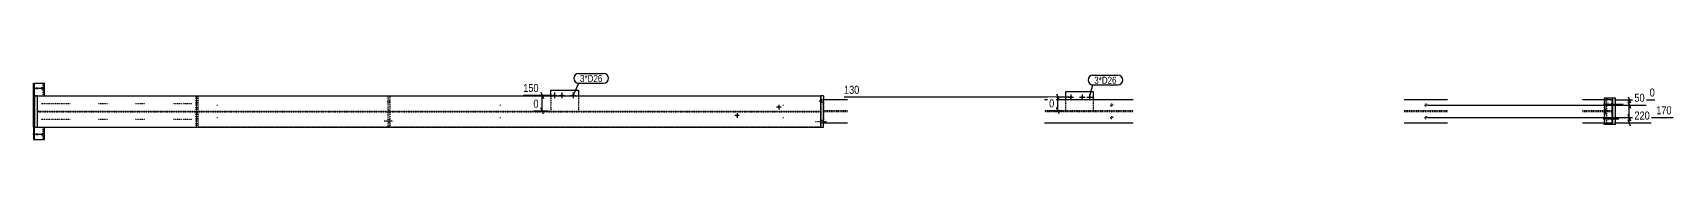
# Model space of a CAD drawing. Header units: millimetres. Extents: x 140 to 69186, y 80 to 5254.
# Drawn here: x 53532 to 69186, y 80 to 713 of the extents above; entities that cross this region are included whole.
import ezdxf

# ---------------------------------------------------------------- set-up
doc = ezdxf.new("R2010")
doc.units = ezdxf.units.MM
doc.linetypes.add('DXK_LINE_DOT2', pattern=[3.9198, 1.9599, -1.9599])
for name, color, linetype in [('MÅLSÆTNING', 7, 'Continuous'), ('STÅL', 7, 'Continuous'), ('TEKST', 7, 'Continuous')]:
    doc.layers.add(name, color=color, linetype=linetype)
doc.styles.add('Arial Narrow', font='ARIALN.TTF', dxfattribs={"height": 0.2})

msp = doc.modelspace()

# ---------------------------------------------------------------- hatches: boundary and pattern name
at = {"layer": 'STÅL', "linetype": 'Continuous'}
for points in [[(53563, 570), (53564, 573), (53564, 575), (53565, 578), (53566, 580), (53568, 581), (53569, 582), (53571, 583), (53573, 583), (53575, 582), (53576, 581), (53578, 580), (53579, 578), (53580, 575), (53580, 573), (53581, 570), (53580, 567), (53580, 565), (53579, 562), (53578, 560), (53576, 559), (53575, 558), (53573, 557), (53571, 557), (53569, 558), (53568, 559), (53566, 560), (53565, 562), (53564, 565), (53564, 567)], [(53610, 570), (53610, 573), (53611, 575), (53611, 578), (53613, 580), (53614, 581), (53616, 582), (53618, 583), (53619, 583), (53621, 582), (53623, 581), (53624, 580), (53625, 578), (53626, 575), (53627, 573), (53627, 570), (53627, 567), (53626, 565), (53625, 562), (53624, 560), (53623, 559), (53621, 558), (53619, 557), (53618, 557), (53616, 558), (53614, 559), (53613, 560), (53611, 562), (53611, 565), (53610, 567)], [(58522, 503, -1), (58496, 503, -1)], [(58592, 503, -1), (58566, 503, -1)], [(58702, 503, -1), (58676, 503, -1)], [(63450, 486, -1), (63424, 486, -1)], [(63560, 486, -1), (63534, 486, -1)], [(63630, 486, -1), (63604, 486, -1)], [(60263, 310, -1), (60241, 310, -1)], [(60663, 390, -1), (60641, 390, -1)], [(68570, 420), (68570, 417), (68570, 413), (68570, 410), (68570, 408), (68569, 406), (68569, 404), (68569, 404), (68568, 404), (68568, 404), (68567, 406), (68567, 408), (68567, 410), (68567, 413), (68566, 417), (68566, 420), (68566, 423), (68567, 427), (68567, 430), (68567, 432), (68567, 434), (68568, 436), (68568, 436), (68569, 436), (68569, 436), (68569, 434), (68570, 432), (68570, 430), (68570, 427), (68570, 423)], [(68598, 420), (68598, 417), (68598, 413), (68598, 410), (68597, 408), (68597, 406), (68597, 404), (68596, 404), (68596, 404), (68596, 404), (68595, 406), (68595, 408), (68594, 410), (68594, 413), (68594, 417), (68594, 420), (68594, 423), (68594, 427), (68594, 430), (68595, 432), (68595, 434), (68596, 436), (68596, 436), (68596, 436), (68597, 436), (68597, 434), (68597, 432), (68598, 430), (68598, 427), (68598, 423)], [(68570, 280), (68570, 277), (68570, 273), (68570, 270), (68570, 268), (68569, 266), (68569, 264), (68569, 264), (68568, 264), (68568, 264), (68567, 266), (68567, 268), (68567, 270), (68567, 273), (68566, 277), (68566, 280), (68566, 283), (68567, 287), (68567, 290), (68567, 292), (68567, 294), (68568, 296), (68568, 296), (68569, 296), (68569, 296), (68569, 294), (68570, 292), (68570, 290), (68570, 287), (68570, 283)], [(68603, 280), (68602, 277), (68602, 273), (68601, 270), (68600, 268), (68599, 266), (68598, 264), (68597, 264), (68595, 264), (68594, 264), (68593, 266), (68592, 268), (68591, 270), (68590, 273), (68590, 277), (68590, 280), (68590, 283), (68590, 287), (68591, 290), (68592, 292), (68593, 294), (68594, 296), (68595, 296), (68597, 296), (68598, 296), (68599, 294), (68600, 292), (68601, 290), (68602, 287), (68602, 283)], [(53563, 130), (53564, 133), (53564, 135), (53565, 138), (53566, 140), (53568, 141), (53569, 142), (53571, 143), (53573, 143), (53575, 142), (53576, 141), (53578, 140), (53579, 138), (53580, 135), (53580, 133), (53581, 130), (53580, 127), (53580, 125), (53579, 122), (53578, 120), (53576, 119), (53575, 118), (53573, 117), (53571, 117), (53569, 118), (53568, 119), (53566, 120), (53565, 122), (53564, 125), (53564, 127)], [(53610, 130), (53610, 133), (53611, 135), (53611, 138), (53613, 140), (53614, 141), (53616, 142), (53618, 143), (53619, 143), (53621, 142), (53623, 141), (53624, 140), (53625, 138), (53626, 135), (53627, 133), (53627, 130), (53627, 127), (53626, 125), (53625, 122), (53624, 120), (53623, 119), (53621, 118), (53619, 117), (53618, 117), (53616, 118), (53614, 119), (53613, 120), (53611, 122), (53611, 125), (53610, 127)]]:
    msp.add_hatch(color=96, dxfattribs=at).paths.add_polyline_path(points)

# ---------------------------------------------------------------- linework, layer by layer
at = {"layer": 'MÅLSÆTNING', "color": 7, "linetype": 'Continuous'}
for p, q in [((58489, 503), (58212, 503)), ((58380, 533), (58404, 473)), ((58392, 353), (58392, 503)), ((63417, 486), (61273, 486)), ((63301, 516), (63325, 456)), ((63313, 356), (63313, 486)), ((68755, 490), (68779, 430)), ((58454, 353), (58309, 353)), ((58404, 323), (58380, 383)), ((63367, 356), (63231, 356)), ((63325, 326), (63301, 386)), ((66846, 410), (68928, 410)), ((68626, 460), (69010, 460)), ((68779, 380), (68755, 440)), ((68755, 440), (68779, 380)), ((68779, 260), (68755, 320)), ((68755, 320), (68779, 260)), ((68767, 410), (68767, 460)), ((68767, 290), (68767, 410)), ((66846, 290), (69185, 290)), ((66846, 290), (69185, 290)), ((68626, 240), (68977, 240)), ((68779, 210), (68755, 270)), ((68767, 240), (68767, 290))]:
    msp.add_line(p, q, dxfattribs=at)
at = {"layer": 'STÅL', "color": 96, "linetype": 'Continuous'}
for p, q in [((53595, 570), (53532, 570)), ((53642, 570), (53578, 570)), ((58483, 503), (58535, 503)), ((58509, 529), (58509, 477)), ((58553, 503), (58605, 503)), ((58579, 529), (58579, 477)), ((58663, 503), (58715, 503)), ((58689, 529), (58689, 477)), ((63411, 486), (63463, 486)), ((63437, 512), (63437, 460)), ((63521, 486), (63573, 486)), ((63547, 512), (63547, 460)), ((63591, 486), (63643, 486)), ((63617, 512), (63617, 460)), ((60252, 332), (60252, 288)), ((60674, 390), (60630, 390)), ((60652, 412), (60652, 368)), ((68549, 420), (68668, 420)), ((68562, 420), (68710, 420)), ((60274, 310), (60230, 310)), ((68665, 280), (68517, 280)), ((68549, 280), (68668, 280)), ((53595, 130), (53532, 130)), ((53642, 130), (53578, 130))]:
    msp.add_line(p, q, dxfattribs=at)
at = {"layer": 'STÅL', "color": 2, "linetype": 'Continuous'}
for p, q in [((53534, 500), (53534, 200)), ((53534, 500), (53575, 500)), ((53538, 500), (53538, 620)), ((53538, 620), (53642, 620)), ((53549, 500), (53549, 620)), ((53552, 200), (53552, 500)), ((53575, 200), (53575, 500)), ((53575, 500), (61051, 500)), ((53642, 500), (53642, 620)), ((61076, 500), (61051, 500)), ((61051, 200), (61051, 500)), ((61076, 500), (61076, 460)), ((68634, 475), (68528, 475)), ((68528, 475), (68528, 460)), ((68609, 225), (68609, 475)), ((68634, 225), (68634, 475)), ((61306, 460), (61076, 460)), ((61076, 240), (61076, 460)), ((64033, 460), (63187, 460)), ((67033, 460), (66619, 460)), ((68606, 460), (68319, 460)), ((68606, 240), (68606, 460)), ((53534, 200), (53575, 200)), ((53538, 200), (53538, 80)), ((53549, 80), (53549, 200)), ((53575, 200), (61051, 200)), ((53642, 80), (53642, 200)), ((61051, 200), (61076, 200)), ((61076, 200), (61076, 240)), ((61076, 240), (61306, 240)), ((63187, 240), (64033, 240)), ((66619, 240), (67033, 240)), ((68319, 240), (68606, 240)), ((68528, 225), (68528, 240)), ((68634, 225), (68528, 225)), ((53538, 80), (53642, 80))]:
    msp.add_line(p, q, dxfattribs=at)
at = {"layer": 'STÅL', "color": 7, "linetype": 'DXK_LINE_DOT2'}
for p, q in [((53575, 500), (53538, 500)), ((53575, 500), (55110, 500)), ((53630, 500), (53630, 620)), ((55092, 200), (55092, 500)), ((55093, 200), (55093, 500)), ((55098, 200), (55098, 500)), ((55110, 200), (55110, 500)), ((55110, 500), (61053, 500)), ((56924, 353), (56924, 493)), ((56924, 493), (56939, 493)), ((56939, 493), (56939, 353)), ((61049, 500), (61049, 200)), ((61051, 500), (61051, 353)), ((61053, 200), (61053, 500)), ((68553, 225), (68553, 475)), ((53575, 353), (61051, 353)), ((53575, 347), (53575, 353)), ((53575, 347), (61051, 347)), ((54131, 347), (54131, 353)), ((54309, 347), (54309, 353)), ((55077, 347), (55077, 353)), ((56924, 361), (56939, 361)), ((56924, 207), (56924, 347)), ((56924, 339), (56939, 339)), ((56939, 347), (56939, 207)), ((59237, 347), (59237, 353)), ((59416, 347), (59416, 353)), ((59537, 347), (59537, 353)), ((59716, 347), (59716, 353)), ((59837, 347), (59837, 353)), ((60016, 353), (60016, 347)), ((61051, 353), (61051, 347)), ((61051, 347), (61051, 200)), ((61076, 460), (61076, 240)), ((61306, 356), (61076, 356)), ((61306, 344), (61076, 344)), ((63387, 356), (63187, 356)), ((64033, 344), (63187, 344)), ((64033, 356), (63652, 356)), ((67033, 356), (66619, 356)), ((67033, 344), (66619, 344)), ((68601, 356), (68319, 356)), ((68601, 344), (68319, 344)), ((68528, 460), (68528, 240)), ((68533, 240), (68533, 460)), ((68535, 460), (68535, 380)), ((68535, 380), (68535, 371)), ((68535, 371), (68536, 363)), ((68536, 337), (68535, 329)), ((68535, 329), (68535, 320)), ((68535, 240), (68535, 320)), ((68536, 363), (68537, 358)), ((68537, 342), (68536, 337)), ((68537, 358), (68538, 356)), ((68538, 344), (68537, 342)), ((68601, 356), (68602, 358)), ((68602, 342), (68601, 344)), ((68602, 358), (68603, 363)), ((68603, 337), (68602, 342)), ((68603, 363), (68604, 371)), ((68604, 329), (68603, 337)), ((68604, 380), (68604, 460)), ((68604, 371), (68604, 380)), ((68604, 320), (68604, 329)), ((68604, 240), (68604, 320)), ((53538, 200), (53642, 200)), ((53575, 200), (55110, 200)), ((53630, 80), (53630, 200)), ((61053, 200), (55110, 200)), ((56939, 207), (56924, 207))]:
    msp.add_line(p, q, dxfattribs=at)
at = {"layer": 'STÅL', "color": 4, "linetype": 'Continuous'}
for p, q in [((58474, 500), (58474, 553)), ((58474, 553), (58739, 553)), ((58739, 553), (58739, 500)), ((63652, 536), (63387, 536)), ((63387, 536), (63387, 460)), ((63652, 536), (63652, 460)), ((63812, 410), (63821, 410)), ((63826, 424), (63826, 415)), ((63826, 396), (63826, 405)), ((63840, 410), (63831, 410)), ((66812, 410), (66821, 410)), ((66826, 424), (66826, 415)), ((66826, 396), (66826, 405)), ((66840, 410), (66831, 410)), ((63812, 290), (63821, 290)), ((63826, 304), (63826, 295)), ((63826, 276), (63826, 285)), ((63840, 290), (63831, 290)), ((66812, 290), (66821, 290)), ((66826, 304), (66826, 295)), ((66826, 276), (66826, 285)), ((66840, 290), (66831, 290))]:
    msp.add_line(p, q, dxfattribs=at)
at = {"layer": 'STÅL', "color": 30, "linetype": 'DXK_LINE_DOT2'}
for p, q in [((58474, 500), (58474, 353)), ((58739, 500), (58739, 353)), ((63387, 460), (63387, 356)), ((63652, 356), (63387, 356)), ((63652, 460), (63652, 356))]:
    msp.add_line(p, q, dxfattribs=at)
at = {"layer": 'STÅL', "color": 96, "linetype": 'DXK_LINE_DOT2'}
for p, q in [((53613, 425), (53702, 425)), ((53706, 425), (53795, 425)), ((53799, 425), (53888, 425)), ((54155, 425), (54245, 425)), ((54513, 425), (54602, 425)), ((54870, 425), (54959, 425)), ((54962, 425), (55052, 425)), ((55288, 410), (55294, 410)), ((56909, 443), (56939, 443)), ((56924, 456), (56939, 456)), ((56924, 430), (56939, 430)), ((57989, 410), (57995, 410)), ((60690, 410), (60696, 410)), ((61036, 450), (61076, 450)), ((61051, 463), (61076, 463)), ((61051, 437), (61076, 437)), ((68522, 420), (68640, 420)), ((53613, 275), (53702, 275)), ((53706, 275), (53795, 275)), ((53799, 275), (53888, 275)), ((54155, 275), (54245, 275)), ((54513, 275), (54602, 275)), ((54870, 275), (54959, 275)), ((54962, 275), (55052, 275)), ((55288, 290), (55294, 290)), ((56969, 257), (56884, 257)), ((56939, 270), (56924, 270)), ((56939, 244), (56924, 244)), ((57989, 290), (57995, 290)), ((60690, 290), (60696, 290)), ((61106, 250), (61001, 250)), ((61076, 263), (61051, 263)), ((61076, 237), (61051, 237)), ((68522, 280), (68640, 280))]:
    msp.add_line(p, q, dxfattribs=at)

# ---------------------------------------------------------------- next in the draw order: wipeouts: each hides what was drawn before it
at = {"color": 0, "linetype": 'Continuous'}
for points in [[(58374, 519), (58374, 631), (58196, 631), (58196, 519)], [(63295, 502), (63295, 614), (61257, 614), (61257, 502)], [(69026, 476), (69026, 588), (68945, 588), (68945, 476)]]:
    msp.add_wipeout(points, dxfattribs=at).dxf.layer = 'MÅLSÆTNING'
at = {"color": 0}
for points in [[(58967, 631), (58967, 701), (58754, 701), (58754, 631)], [(63874, 614), (63874, 684), (63661, 684), (63661, 614)]]:
    msp.add_wipeout(points, dxfattribs=at).dxf.layer = 'TEKST'

# ---------------------------------------------------------------- next in the draw order: linework, layer by layer
at = {"layer": 'MÅLSÆTNING', "color": 7, "linetype": 'Continuous'}
msp.add_line((66846, 410), (68928, 410), dxfattribs=at)

# ---------------------------------------------------------------- next in the draw order: texts
at = {"layer": 'MÅLSÆTNING', "color": 3, "linetype": 'Continuous', "style": 'Arial Narrow'}
for s, p in [('130', (61273, 518)), ('0', (68961, 492))]:
    msp.add_text(s, height=76.4, dxfattribs=at).set_placement(p)

# ---------------------------------------------------------------- next in the draw order: wipeouts: each hides what was drawn before it
at = {"color": 0, "linetype": 'Continuous'}
for points in [[(58374, 369), (58374, 481), (58293, 481), (58293, 369)], [(63295, 372), (63295, 484), (63215, 484), (63215, 372)]]:
    msp.add_wipeout(points, dxfattribs=at).dxf.layer = 'MÅLSÆTNING'
at = {"color": 0}
for points in [[(58967, 631), (58967, 701), (58754, 701), (58754, 631)], [(63874, 614), (63874, 684), (63661, 684), (63661, 614)]]:
    msp.add_wipeout(points, dxfattribs=at).dxf.layer = 'TEKST'

# ---------------------------------------------------------------- next in the draw order: linework, layer by layer
at = {"layer": 'TEKST', "color": 7, "linetype": 'Continuous'}
for p, q in [((58742, 713), (58979, 713)), ((63649, 696), (63886, 696)), ((58689, 503), (58742, 619)), ((58742, 619), (58979, 619)), ((63617, 486), (63649, 602)), ((63649, 602), (63886, 602))]:
    msp.add_line(p, q, dxfattribs=at)
for centre, start, end in [((58742, 666), 90, 270), ((58979, 666), 270, 90), ((63649, 649), 90, 270), ((63886, 649), 270, 90)]:
    msp.add_arc(centre, 47, start, end, dxfattribs=at)

# ---------------------------------------------------------------- next in the draw order: texts
at = {"layer": 'MÅLSÆTNING', "color": 3, "linetype": 'Continuous', "style": 'Arial Narrow'}
for s, p in [('150', (58212, 535)), ('0', (58309, 385)), ('0', (63231, 388))]:
    msp.add_text(s, height=76.4, dxfattribs=at).set_placement(p)
at = {"layer": 'TEKST', "color": 3, "style": 'Arial Narrow'}
for p in [(58754, 631), (63661, 614)]:
    msp.add_text('3*D26', height=66.8, dxfattribs=at).set_placement(p)

# ---------------------------------------------------------------- next in the draw order: wipeouts: each hides what was drawn before it
at = {"color": 0, "linetype": 'Continuous'}
for points in [[(68929, 426), (68929, 538), (68800, 538), (68800, 426)], [(69186, 306), (69186, 418), (69008, 418), (69008, 306)]]:
    msp.add_wipeout(points, dxfattribs=at).dxf.layer = 'MÅLSÆTNING'

# ---------------------------------------------------------------- next in the draw order: texts
at = {"layer": 'MÅLSÆTNING', "color": 3, "linetype": 'Continuous', "style": 'Arial Narrow'}
msp.add_text('50', height=76.4, dxfattribs=at).set_placement((68816, 442))

# ---------------------------------------------------------------- next in the draw order: wipeouts: each hides what was drawn before it
at = {"color": 0, "linetype": 'Continuous'}
msp.add_wipeout([(68978, 256), (68978, 368), (68800, 368), (68800, 256)], dxfattribs=at).dxf.layer = 'MÅLSÆTNING'

# ---------------------------------------------------------------- next in the draw order: texts
at = {"layer": 'MÅLSÆTNING', "color": 3, "linetype": 'Continuous', "style": 'Arial Narrow'}
for s, p in [('220', (68816, 272)), ('170', (69024, 322))]:
    msp.add_text(s, height=76.4, dxfattribs=at).set_placement(p)

doc.saveas('drawing.dxf')
